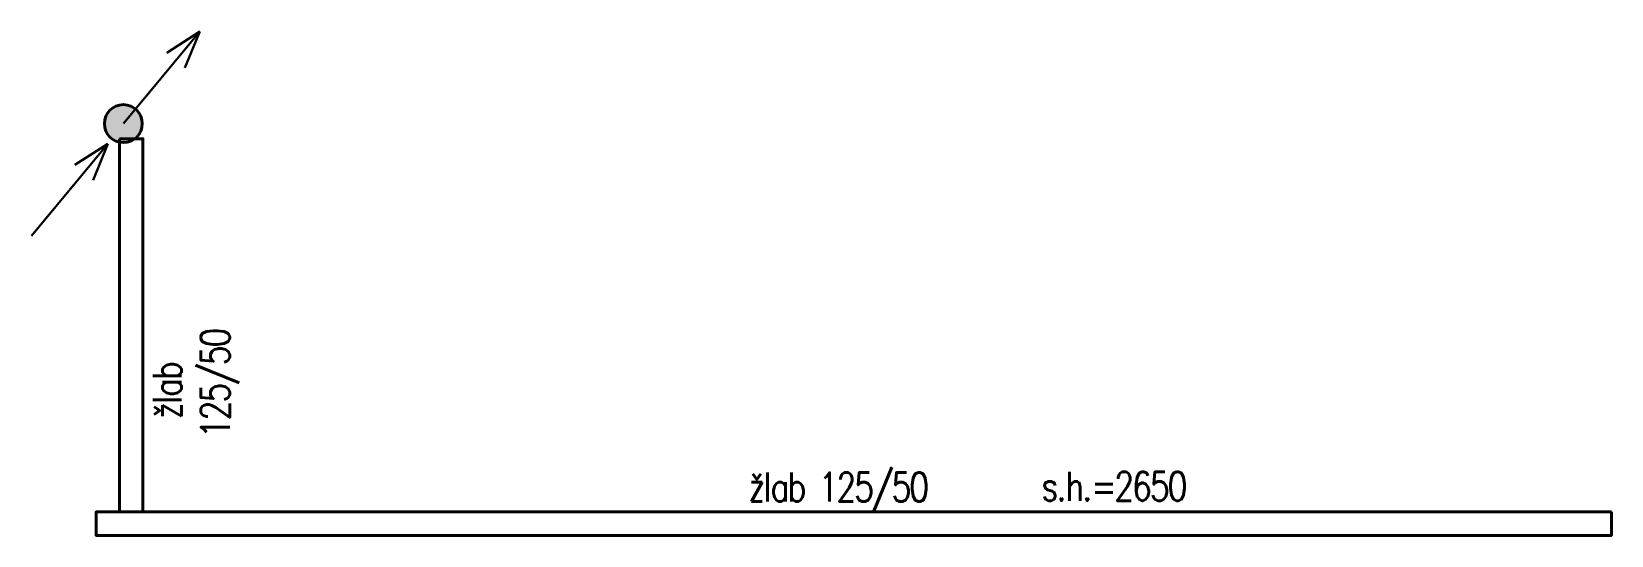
# Model space of a CAD drawing. Header units: millimetres. Extents: x 3805 to 12214, y 64185 to 66866.
import ezdxf

# ---------------------------------------------------------------- set-up
doc = ezdxf.new("R2010")
doc.units = ezdxf.units.MM
for name, color, linetype, lineweight in [('_TRASY', 6, 'Continuous', 40), ('SLP-_TRASY', 6, 'Continuous', 40), ('SLP-_TRASY-prostupy', 6, 'Continuous', 40)]:
    doc.layers.add(name, color=color, linetype=linetype, lineweight=lineweight)
doc.styles.add('TABULKY', font='simplex.shx', dxfattribs={"width": 0.8})

# ---------------------------------------------------------------- blocks, each defined once
blk = doc.blocks.new('SLP_PROSTUP')
at = {"layer": 'SLP-_TRASY-prostupy'}
h = blk.add_hatch(color=256, dxfattribs=at)
edge = h.paths.add_edge_path()
edge.add_arc((0, 0), 122, 0, 360)
at = {"layer": 'SLP-_TRASY-prostupy', "lineweight": 30}
for p, q in [((0, 0), (491, 592)), ((491, 592), (279, 455)), ((491, 592), (396, 358))]:
    blk.add_line(p, q, dxfattribs=at)
at = {"layer": 'SLP-_TRASY-prostupy'}
blk.add_circle((0, 0), 122, dxfattribs=at)

msp = doc.modelspace()

# ---------------------------------------------------------------- linework, layer by layer
at = {"layer": '_TRASY'}
for points in [[(4272.8, 66296.1), (4397.8, 66296.1), (4397.8, 64309.9), (4272.8, 64309.9)], [(12214.5, 64309.9), (12214.5, 64184.9), (4148.2, 64184.9), (4148.2, 64309.9)]]:
    msp.add_lwpolyline(points, close=True, dxfattribs=at)
at = {"layer": 'SLP-_TRASY-prostupy', "lineweight": 30}
for p, q in [((3804.9, 65779.4), (4211.5, 66269.3)), ((4211.5, 66269.3), (4035.9, 66156.4)), ((4211.5, 66269.3), (4132.9, 66075.8))]:
    msp.add_line(p, q, dxfattribs=at)

# ---------------------------------------------------------------- block references
at = {"layer": 'SLP-_TRASY-prostupy', "xscale": 0.8280000000000001, "yscale": 0.8280000000000001, "zscale": 0.8280000000000001}
msp.add_blockref('SLP_PROSTUP', (4293.3, 66376.1), dxfattribs=at)

# ---------------------------------------------------------------- texts
at = {"layer": 'SLP-_TRASY', "lineweight": 20, "insert": (4910.4, 64953.1), "char_height": 153.367, "width": 3621.022, "attachment_point": 8, "rotation": 90, "style": 'TABULKY'}
msp.add_mtext('{\\T0.9;žlab\\P 125/50}', dxfattribs=at)
at = {"layer": 'SLP-_TRASY', "lineweight": 20, "char_height": 153.367, "width": 3621.022, "attachment_point": 8, "style": 'TABULKY'}
for s, insert in [('{\\T0.9;žlab 125/50}', (8096.3, 64314.7)), ('{\\Fsimplex|c238;\\T0.9;s.h.=2650}', (9563.8, 64369.7))]:
    msp.add_mtext(s, dxfattribs=dict(at, insert=insert))

doc.saveas('drawing.dxf')
